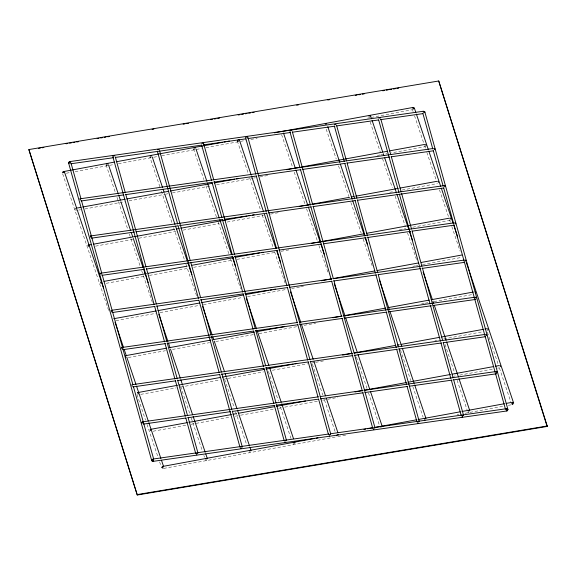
<?xml version="1.0" encoding="UTF-8"?>
<svg xmlns="http://www.w3.org/2000/svg" width="576" height="576" viewBox="0 0 576 576"><rect width="100%" height="100%" fill="white"/><g stroke="black" fill="none" stroke-linecap="round" stroke-linejoin="round"><path stroke-width="0.43" stroke-dasharray="2.88 2.16" d="M76.19 210.161L76.068 210.578L75.802 210.226M426.046 146.131L425.923 146.556L391.471 152.856M488.066 330.408L487.944 330.826L487.678 330.473M138.19 394.654L137.822 394.495M413.626 109.498L371.995 117.295M66.312 173.239L69.847 172.591M75.154 171.626L108.72 165.478M109.606 165.319L114.026 164.513M118.44 163.699L152.899 157.399M153.778 157.234L157.313 156.586M161.734 155.779L201.485 148.5M205.906 147.694L245.664 140.422M250.963 139.45L257.148 138.319M367.582 118.109L371.117 117.461M78.718 210.096L80.489 209.772M84.902 208.966L124.661 201.686M129.074 200.88L165.298 194.249M166.183 194.09L167.947 193.766M172.368 192.96L211.241 185.846M216.54 184.874L252.763 178.243M253.649 178.085L255.413 177.761M259.834 176.947L268.668 175.334M377.33 155.448L379.987 154.958M380.866 154.8L387.05 153.67M95.537 246.146L132.646 239.35M138.83 238.219L175.932 231.43M183.002 230.134L219.226 223.51M227.174 222.048L263.398 215.424M270.468 214.128L280.188 212.35M389.736 192.298L392.386 191.815M402.106 190.037L437.443 183.571M106.178 283.32L145.051 276.206M149.465 275.4L188.338 268.286M193.637 267.314L231.631 260.359M236.93 259.394L275.803 252.281M281.102 251.309L289.058 249.854M399.492 229.644L405.677 228.506M412.74 227.218L450.734 220.262M115.927 320.659L155.686 313.387M160.099 312.574L199.858 305.302M203.393 304.654L242.266 297.54M247.565 296.568L286.438 289.454M291.737 288.482L299.693 287.028M300.578 286.87L304.106 286.222M412.776 266.335L415.426 265.853M416.311 265.687L418.075 265.363M422.496 264.557L461.369 257.443M128.333 357.516L165.434 350.726M172.505 349.43L209.614 342.641M215.798 341.51L253.786 334.555M259.085 333.583L297.079 326.635M304.142 325.339L312.977 323.726M313.862 323.561L315.626 323.237M421.646 303.833L424.296 303.35M425.182 303.192L427.831 302.702M434.016 301.572L472.003 294.617M140.738 394.373L176.076 387.907M180.49 387.094L219.362 379.98M224.669 379.008L227.318 378.526M228.197 378.367L263.542 371.894M272.376 370.282L307.714 363.816M312.127 363.002L314.777 362.52M315.662 362.354L324.497 360.742M434.93 340.531L436.702 340.207M443.765 338.911L482.638 331.798M153.137 431.23L186.71 425.081M191.131 424.274L230.004 417.161M235.303 416.189L239.717 415.382M240.602 415.217L274.176 409.075M278.59 408.269L281.239 407.779M284.774 407.138L317.462 401.155M322.769 400.183L337.788 397.433M453.521 376.25L455.285 375.926M459.706 375.12L493.279 368.978M497.693 368.165L499.464 367.848M163.771 468.403L336.938 436.716M337.817 436.55L346.651 434.938M457.092 414.727L458.856 414.403M465.041 413.273L503.028 406.318M508.327 405.346L510.984 404.863M412.517 109.793L413.086 111.499M414.518 115.762L424.274 144.734M424.562 145.584L425.419 148.14M426.852 152.402L436.032 179.669M439.474 189.893L449.222 218.866M449.51 219.722L450.367 222.278M451.8 226.541L460.123 251.251M487.361 332.201L498.262 364.586M499.406 367.992L511.452 403.783M370.217 122.062L380.542 152.734M382.55 158.702L392.299 187.675M395.165 196.193L405.49 226.872M407.498 232.834L416.959 260.957M445.068 344.47L455.105 374.292M457.114 380.254L467.15 410.083M326.196 129.211L336.233 159.034M338.53 165.852L348.854 196.531M350.863 202.493L361.188 233.172M363.19 239.134L372.37 266.407M400.471 349.913L410.796 380.592M412.805 386.554L423.13 417.233M281.606 134.654L292.5 167.04M294.221 172.152L305.122 204.53M306.554 208.793L317.455 241.171M318.888 245.434L328.349 273.557M356.458 357.062L367.063 388.591M368.503 392.854L379.397 425.239M237.298 140.954L248.198 173.34M249.631 177.595L260.532 209.981M262.246 215.093L273.146 247.471M274.579 251.734L285.192 283.262M312.437 364.219L322.762 394.891M324.482 400.003L335.376 432.389M193.565 148.961L203.89 179.64M205.898 185.602L216.511 217.13M218.232 222.242L228.845 253.771M230.558 258.883L240.602 288.713M268.416 371.369L278.453 401.191M280.462 407.16L291.074 438.689M159.869 186.79L149.832 156.96A1.152 0.605 -18.6 0 0 151.286 157.09M161.309 191.052L172.202 223.43M173.635 227.693L184.536 260.071M185.969 264.334L196.582 295.862M224.683 379.368L234.151 407.491M235.584 411.754L246.478 444.132M106.106 164.966L115.567 193.09M117 197.345L118.145 200.758M118.433 201.607L127.901 229.73M129.334 233.993L140.227 266.371M141.667 270.634L143.1 274.896M143.388 275.746L152.561 303.012M180.67 386.525L189.842 413.791M191.275 418.054L202.176 450.432M203.897 455.544L204.466 457.25M62.683 173.88L108.857 311.076M136.966 394.582L145.57 420.149M147.002 424.411L157.896 456.79M159.617 461.902L161.05 466.164M74.722 209.282A1.152 0.943 9.2 0 1 74.858 208.937M238.752 141.084A1.152 0.605 -18.6 0 1 237.406 141.098M195.019 149.09A1.152 0.605 -18.6 0 1 193.673 149.105M294.754 443.606A1.152 0.605 -18.6 0 1 294.523 443.779M293.746 444.362A1.152 0.943 9.2 0 1 293.321 444.226M250.013 452.362A1.152 0.943 9.2 0 1 249.588 452.225M107.244 165.204A1.152 0.605 -18.6 0 1 106.085 164.794"/><path stroke-width="0.86" d="M512.856 404.338L512.417 402.307M28.872 149.558L137.275 495.014L547.128 426.442L547.2 425.981L438.725 80.986L28.872 149.558L137.275 495.014M438.725 80.986L547.128 426.442M423.504 111.406L424.015 112.471M63.144 171.662L114.494 162.086M162.374 466.502L314.438 438.494M162.958 468.511L162.475 466.301M412.999 107.64L413.597 108.684M423.598 111.204L69.559 161.633L69.473 162.648M506.606 408.73L506.995 410.954L152.95 461.383L152.698 459.137M151.812 459.691L152.525 459.302L152.878 461.347M116.258 161.762L222.278 142.358M224.042 142.034L225.814 141.71M227.578 141.386L229.349 141.062M274.406 132.818L413.107 107.431M76.536 208.152L80.957 207.346M82.721 207.022L125.129 199.26M126.9 198.936L168.422 191.34M170.186 191.016L212.594 183.254M214.358 182.93L234.684 179.215M236.448 178.891L238.212 178.567M286.805 169.675L300.06 167.249M301.824 166.925L387.526 151.243M389.29 150.919L424.627 144.454M88.056 245.174L91.591 244.526M93.362 244.202L174.636 229.327M176.407 229.003L179.057 228.521M180.821 228.197L247.082 216.065M248.854 215.748L250.618 215.424M252.389 215.1L254.153 214.776M299.21 206.532L309.809 204.588M311.58 204.264L349.567 197.309M351.331 196.992L353.988 196.502M355.752 196.178L398.16 188.417M399.924 188.093L437.033 181.303M103.997 281.383L146.405 273.622M148.169 273.298L187.042 266.184M191.462 265.37L233.87 257.609M235.634 257.292L259.488 252.922M261.252 252.598L263.023 252.274M311.616 243.382L321.329 241.603M323.1 241.279L364.622 233.683M366.386 233.359L449.438 218.16M113.746 318.722L156.154 310.961M157.925 310.637L199.447 303.034M201.211 302.71L243.619 294.955M245.39 294.631L268.358 290.426M270.122 290.102L271.894 289.778M273.658 289.454L275.422 289.13M321.365 280.721L331.085 278.942M332.849 278.618L374.371 271.022M377.028 270.54L418.55 262.937M421.2 262.454L461.837 255.017M126.151 355.572L166.795 348.134M169.445 347.652L210.967 340.056M213.617 339.566L254.254 332.129M256.903 331.646L284.292 326.635M332.885 317.743L341.719 316.123M344.369 315.641L385.891 308.038M388.548 307.555L429.185 300.118M431.834 299.628L473.357 292.032M137.671 392.594L177.43 385.315M179.194 384.991L220.716 377.395M222.487 377.071L264.895 369.31M266.659 368.986L293.162 364.133M294.934 363.809L296.698 363.485M342.641 355.082L352.354 353.304M354.125 352.98L395.647 345.377M397.411 345.053L399.182 344.729M400.946 344.412L439.819 337.291M441.59 336.974L483.113 329.371M484.877 329.047L486.648 328.723M150.962 429.286L187.178 422.654M188.95 422.33L231.358 414.569M233.122 414.245L236.657 413.604M238.421 413.28L274.644 406.649M276.415 406.325L305.568 400.99M355.039 391.932L362.995 390.478M364.759 390.154L406.282 382.558M408.053 382.234L450.461 374.472M452.225 374.148L493.747 366.552M495.511 366.228L499.046 365.58M316.202 438.17L317.974 437.846M363.91 429.437L365.681 429.113M367.445 428.789L372.744 427.817M374.515 427.5L416.923 419.738M418.687 419.414L460.21 411.811M461.974 411.487L504.382 403.726M506.153 403.409L511.452 402.437M38.556 148.385L40.334 148.09M42.106 147.787L43.884 147.492M66.06 143.784L67.831 143.482M69.61 143.186L71.381 142.891M73.159 142.596L74.93 142.301M76.702 141.998L78.48 141.703M97.106 138.586L98.885 138.29M100.656 137.995L102.434 137.693M104.206 137.398L105.977 137.102M107.755 136.807L109.526 136.512M152.107 129.384L153.886 129.089M183.161 124.186L184.932 123.89M186.71 123.595L188.482 123.3M210.658 119.585L212.436 119.29M214.207 118.994L215.986 118.699M217.757 118.397L219.535 118.102M238.162 114.984L239.933 114.689M241.711 114.394L243.482 114.098M245.261 113.796L247.032 113.501M248.81 113.206L250.582 112.91M252.353 112.608L254.131 112.313M296.712 105.192L298.483 104.89M327.758 99.994L329.537 99.698M355.262 95.393L357.034 95.098M358.812 94.802L360.583 94.5M362.362 94.205L364.133 93.91M382.766 90.792L384.538 90.497M386.309 90.194L388.087 89.899M389.858 89.604L391.637 89.309M393.408 89.014L395.186 88.711M396.958 88.416L398.729 88.121M137.347 494.561L547.2 425.981M70.776 163.786L113.472 157.709M115.25 157.45L201.542 145.159M203.321 144.907L246.017 138.823M247.795 138.571L290.498 132.487M292.277 132.235L334.973 126.158M336.751 125.899L378.562 119.945M380.34 119.693L423.036 113.609M79.942 198.821L433.094 148.514M81.158 200.974L123.854 194.89M125.633 194.638L211.925 182.347M213.703 182.095L256.399 176.011M258.178 175.759L300.881 169.675M302.659 169.423L345.355 163.339M347.134 163.087L389.837 157.003M391.615 156.751L433.418 150.797M90.324 236.002L310.932 204.581M312.71 204.329L444.37 185.573M91.541 238.154L134.244 232.07M136.022 231.818L177.826 225.864M179.611 225.612L222.307 219.528M224.086 219.276L266.782 213.192M268.56 212.94L311.263 206.856M313.042 206.604L355.738 200.52M357.516 200.268L443.808 187.978M100.706 273.19L453.859 222.883M101.923 275.335L144.626 269.258M146.405 268.999L232.69 256.709M234.468 256.457L277.164 250.38M278.95 250.121L321.646 244.044M323.424 243.785L366.12 237.708M367.898 237.456L410.602 231.372M412.38 231.12L454.19 225.158M111.982 310.241L331.704 278.95M333.482 278.69L464.242 260.064M112.306 312.523L155.009 306.439M156.787 306.187L198.598 300.233M200.376 299.981L243.072 293.897M244.85 293.645L287.554 287.561M289.332 287.309L332.028 281.225M333.806 280.973L376.502 274.889M378.288 274.637L420.984 268.553M422.762 268.301L464.573 262.346M121.478 347.551L297.605 322.466M299.383 322.214L342.086 316.13M343.865 315.878L474.624 297.252M122.695 349.704L165.391 343.62M167.17 343.368L253.454 331.078M255.233 330.826L297.936 324.742M299.714 324.49L342.41 318.406M344.189 318.154L386.892 312.07M388.67 311.818L431.366 305.741M433.145 305.482L475.841 299.405M132.746 384.61L352.469 353.311M354.247 353.059L485.014 334.433M133.078 386.892L175.774 380.808M177.552 380.556L219.362 374.594M221.141 374.342L263.837 368.266M265.615 368.006L308.318 361.93M310.097 361.67L352.793 355.594M354.571 355.342L397.274 349.258M399.053 349.006L441.749 342.922M443.527 342.67L485.338 336.715M142.243 421.92L318.37 396.835M320.155 396.576L362.851 390.499M364.63 390.24L495.396 371.614M143.46 424.073L186.156 417.989M187.934 417.737L230.638 411.653M232.416 411.401L274.219 405.446M276.005 405.194L318.701 399.11M320.479 398.858L363.175 392.774M364.954 392.522L407.657 386.438M409.435 386.186L452.131 380.102M453.91 379.85L496.613 373.766M153.511 458.978L328.759 434.016M330.538 433.764L373.234 427.68M375.012 427.428L505.778 408.802M506.578 409.687L507.161 410.35A1.152 0.612 -15.6 0 0 507.946 409.651A1.152 0.612 -15.6 0 0 507.355 409.154L506.462 409.291A1.152 0.612 -15.6 0 0 506.182 409.428M63.252 171.461L63.742 172.714M131.861 384.739L132.3 386.316M69.559 161.633L69.977 162.9M506.995 410.954L506.686 410.321M425.592 144.324L426.002 145.541M437.998 181.181L438.408 182.398M450.396 218.03L450.806 219.247M475.207 291.744L475.618 292.961M487.613 328.601L488.016 329.818M500.011 365.45L500.422 366.667M75.737 208.354L76.147 209.57M88.142 245.203L88.553 246.42M100.541 282.06L100.951 283.277M125.352 355.774L125.762 356.99M137.75 392.623L138.161 393.84M150.156 429.48L150.566 430.697M434.052 148.428L434.398 149.652M444.442 185.609L444.78 186.833M454.824 222.79L455.162 224.021M465.206 259.978L465.545 261.202M475.589 297.158L475.934 298.39M485.971 334.339L486.317 335.57M496.354 371.527L496.721 373.068M80.014 198.857L80.359 200.081M90.396 236.038L90.742 237.269M100.778 273.218L101.124 274.45M111.161 310.406L111.535 311.947M121.543 347.587L121.889 348.818M142.315 421.956L142.654 423.18M414.374 108.13L415.807 112.392M416.383 114.098L428.429 149.89M428.998 151.589L440.755 186.53M441.331 188.23L453.089 223.171M453.665 224.878L457.675 236.801M466.279 262.368L513.598 402.97M371.534 118.75L370.67 116.194A1.152 0.605 -18.6 0 0 370.57 116.05M372.103 120.456L382.716 151.985M383.292 153.684L383.861 155.39M384.725 157.946L396.482 192.888M397.051 194.587L408.816 229.529M409.385 231.235L412.538 240.602M423.151 272.131L432.331 299.405M432.9 301.104L433.764 303.667M434.333 305.366L446.098 340.308M446.666 342.007L458.424 376.949M459 378.655L469.613 410.184M327.802 126.756L339.847 162.54M340.416 164.246L352.174 199.188M352.75 200.887L364.507 235.829M365.083 237.528L367.373 244.346M379.418 280.138L389.455 309.96M390.031 311.666L401.789 346.608M402.365 348.307L414.122 383.249M414.691 384.948L425.88 418.183M283.493 133.049L295.538 168.84M296.114 170.546L307.872 205.481M308.441 207.187L320.198 242.129M320.774 243.828L324.216 254.059M334.253 283.882L345.154 316.26M345.722 317.966L357.48 352.901M358.056 354.607L369.814 389.549M370.39 391.248L382.147 426.19M239.76 141.055L251.23 175.14M251.806 176.846L263.563 211.781M264.427 214.337L275.897 248.429M276.754 250.985L280.483 262.058M290.52 291.881L300.845 322.56M301.421 324.266L313.178 359.201M314.035 361.757L325.512 395.849M326.369 398.405L337.838 432.49M196.027 149.062L206.928 181.44M207.497 183.146L219.262 218.081M219.83 219.787L231.588 254.722M232.164 256.428L235.606 266.652M246.218 298.181L256.543 328.86M257.112 330.566L268.87 365.501M269.446 367.207L281.203 402.142M281.779 403.848L293.537 438.79M294.394 441.346L294.97 443.045M152.294 157.061L162.619 187.74M163.195 189.446L164.052 192.002M164.628 193.702L174.953 224.381M175.529 226.087L187.286 261.022M187.855 262.728L191.873 274.658M202.486 306.187L212.234 335.16M212.81 336.866L213.667 339.422M214.243 341.122L224.568 371.801M225.137 373.507L226.001 376.063M226.577 377.77L236.894 408.442M237.47 410.148L249.516 445.939M250.092 447.646L250.949 450.202M108.562 165.067L118.318 194.04M118.886 195.746L120.326 200.002M120.895 201.708L130.644 230.681M131.22 232.387L132.653 236.65M133.229 238.349L142.978 267.322M143.554 269.028L148.14 282.665M158.753 314.194L167.926 341.46M168.502 343.166L169.934 347.422M170.51 349.128L180.259 378.101M180.835 379.807L182.268 384.07M182.844 385.769L192.593 414.742M193.169 416.448L205.207 452.239M205.783 453.938L207.216 458.201M64.548 172.217L76.594 208.008M77.162 209.714L103.55 288.108M115.02 322.193L123.624 347.76M124.2 349.459L126.202 355.428M126.778 357.134L135.958 384.401M136.526 386.107L148.284 421.042M148.86 422.748L160.906 458.539M161.482 460.238L163.483 466.207M424.836 111.953L507.902 409.421M422.906 113.544L432.806 148.997M433.289 150.732L443.189 186.185M443.671 187.913L453.571 223.366M454.054 225.094L505.49 409.284M380.851 119.182L390.751 154.634M391.234 156.362L401.134 191.815M401.616 193.543L411.516 228.996M411.998 230.731L421.898 266.184M422.381 267.912L442.67 340.553M443.153 342.281L453.053 377.734M453.535 379.462L463.435 414.914M378.648 119.851L398.93 192.485M399.42 194.213L430.085 304.034M430.567 305.77L440.467 341.222M440.95 342.95L450.85 378.403M451.332 380.131L461.232 415.584M336.593 125.482L346.493 160.934M346.975 162.662L356.882 198.122M357.365 199.85L367.265 235.303M367.747 237.031L377.647 272.484M378.13 274.219L398.412 346.853M398.894 348.581L419.177 421.222M334.397 126.151L344.297 161.604M344.779 163.339L354.679 198.792M355.162 200.52L365.062 235.973M365.544 237.701L375.444 273.154M375.926 274.889L385.826 310.342M386.309 312.07L396.209 347.522M396.691 349.25L406.591 384.71M407.081 386.438L416.981 421.891M292.342 131.789L312.624 204.422M313.106 206.15L333.389 278.791M333.871 280.519L354.154 353.16M354.643 354.888L374.926 427.522M290.138 132.458L300.038 167.911M300.521 169.639L310.421 205.092M310.903 206.82L320.803 242.28M321.293 244.008L331.193 279.461M331.675 281.189L341.575 316.642M342.058 318.377L362.34 391.01M362.822 392.738L372.722 428.191M247.846 137.225L309.902 359.46M310.385 361.188L330.667 433.829M245.887 138.758L255.787 174.211M256.27 175.946L266.17 211.399M266.652 213.127L276.552 248.58M277.034 250.308L286.934 285.768M287.417 287.496L297.317 322.949M297.799 324.677L307.699 360.13M308.182 361.858L318.082 397.318M318.564 399.046L328.464 434.498M203.587 143.532L213.732 179.849M214.214 181.577L234.497 254.218M234.979 255.946L255.262 328.579M255.744 330.314L265.644 365.767M266.126 367.495L276.026 402.948M276.516 404.676L286.416 440.129M201.629 145.066L211.529 180.518M212.011 182.246L221.911 217.699M222.394 219.427L232.294 254.887M232.776 256.615L242.676 292.068M243.166 293.796L253.066 329.249M253.548 330.984L263.448 366.437M263.93 368.165L273.83 403.618M274.313 405.346L284.213 440.806M159.574 150.696L190.238 260.518M190.721 262.246L200.628 297.698M201.11 299.434L211.01 334.886M211.493 336.614L221.393 372.067M221.875 373.795L231.775 409.255M232.258 410.983L242.158 446.436M157.378 151.366L177.66 224.006M178.142 225.734L198.425 298.375M198.907 300.103L219.19 372.737M219.672 374.465L239.954 447.106M115.322 157.003L125.222 192.456M125.705 194.184L145.987 266.825M146.47 268.553L156.37 304.006M156.852 305.734L166.752 341.186M167.234 342.922L177.134 378.374M177.617 380.102L187.517 415.555M187.999 417.283L197.899 452.736M112.874 156.809L154.166 304.675M154.649 306.403L164.549 341.856M165.038 343.591L174.938 379.044M175.421 380.772L185.321 416.225M185.803 417.953L195.703 453.413M71.064 163.303L80.964 198.756M81.446 200.491L101.729 273.125M102.211 274.853L132.883 384.674M133.366 386.402L153.648 459.043M68.652 163.174L151.718 460.634M511.898 403.049A1.152 0.605 -18.6 0 1 512.179 402.898L513.058 402.732A1.152 0.605 -18.6 0 1 513.641 403.207M161.582 467.633A1.152 0.605 -18.6 0 1 162.36 466.913L163.238 466.762A1.152 0.605 -18.6 0 1 163.483 466.812M412.675 108.209A1.152 0.605 -18.6 0 1 412.956 108.058L413.834 107.892A1.152 0.605 -18.6 0 1 414.418 108.367M62.359 172.793A1.152 0.605 -18.6 0 1 63.137 172.073L64.015 171.922A1.152 0.605 -18.6 0 1 64.44 172.073M512.41 404.345A1.152 0.943 9.2 0 1 511.985 404.208M368.942 116.208A1.152 0.605 -18.6 0 1 370.382 115.949M468.166 411.048A1.152 0.605 -18.6 0 1 469.793 410.89M468.677 412.344A1.152 0.943 9.2 0 1 468.252 412.207M424.433 419.054A1.152 0.605 -18.6 0 1 425.88 418.788M325.21 124.214A1.152 0.605 -18.6 0 1 326.65 123.948M424.944 420.35A1.152 0.943 9.2 0 1 424.519 420.214M380.7 427.061A1.152 0.605 -18.6 0 1 381.607 426.744M336.528 435.794A1.152 0.605 -18.6 0 1 336.586 435.434M336.967 435.06A1.152 0.605 -18.6 0 1 338.414 434.801M237.514 140.4A1.152 0.605 -18.6 0 1 239.191 139.961M239.371 140.062A1.152 0.605 -18.6 0 1 239.472 140.206M293.242 443.066A1.152 0.605 -18.6 0 1 294.682 442.8M194.011 148.226A1.152 0.605 -18.6 0 1 195.458 147.96M249.509 451.073A1.152 0.605 -18.6 0 1 250.949 450.806M150.278 156.226A1.152 0.605 -18.6 0 1 151.726 155.966M205.776 459.072A1.152 0.605 -18.6 0 1 207.216 458.806M106.546 164.232A1.152 0.605 -18.6 0 1 108.173 164.074M206.287 460.368A1.152 0.943 9.2 0 1 205.855 460.231M506.642 410.738A1.152 0.943 9.2 0 1 506.225 410.587M506.57 408.874A1.152 0.943 9.2 0 1 507.758 409.306M153.439 460.627A1.152 0.612 -15.6 0 1 153.158 460.764L152.266 460.901A1.152 0.612 -15.6 0 1 151.675 460.404A1.152 0.612 -15.6 0 1 152.46 459.706L153.346 459.59A1.152 0.612 -15.6 0 1 153.598 459.648M152.604 461.167A1.152 0.943 9.2 0 1 151.675 460.404M496.634 371.7A1.152 0.943 9.2 0 1 497.052 371.851M141.271 422.849A1.152 0.943 9.2 0 1 141.43 422.51M486.252 334.519A1.152 0.943 9.2 0 1 486.994 334.944M475.862 297.338A1.152 0.943 9.2 0 1 476.287 297.49M465.898 260.302A1.152 0.943 9.2 0 1 466.229 260.575M455.515 223.121A1.152 0.943 9.2 0 1 455.846 223.387M99.742 274.111A1.152 0.943 9.2 0 1 99.9 273.773M445.133 185.94A1.152 0.943 9.2 0 1 445.464 186.206M434.75 148.752A1.152 0.943 9.2 0 1 435.082 149.026M424.757 112.45A1.152 0.612 -15.6 0 0 424.289 111.686L423.396 111.823A1.152 0.612 -15.6 0 0 423.115 111.96M69.199 163.433A1.152 0.612 -15.6 0 1 68.609 162.936A1.152 0.943 9.2 0 1 69.055 161.971M68.609 162.936A1.152 0.612 -15.6 0 1 69.394 162.238L70.279 162.122A1.152 0.612 -15.6 0 1 70.718 162.288M462.629 416.736A1.152 0.612 -15.6 0 1 462.312 416.779M461.923 415.728A1.152 0.612 -15.6 0 1 463.385 415.519M378.857 118.26A1.152 0.612 -15.6 0 1 380.318 118.058M462.391 417.046A1.152 0.943 9.2 0 1 461.974 416.894M418.054 423.086A1.152 0.612 -15.6 0 1 417.758 423.079M417.665 422.035A1.152 0.612 -15.6 0 1 419.126 421.826M334.606 124.567A1.152 0.612 -15.6 0 1 336.067 124.358M418.133 423.346A1.152 0.943 9.2 0 1 417.715 423.194M373.414 428.335A1.152 0.612 -15.6 0 1 374.875 428.126M289.958 131.227A1.152 0.612 -15.6 0 1 290.117 131.04M290.347 130.867A1.152 0.612 -15.6 0 1 291.809 130.666M373.882 429.653A1.152 0.943 9.2 0 1 373.464 429.502M329.155 434.642A1.152 0.612 -15.6 0 1 330.617 434.434M245.628 137.722A1.152 0.612 -15.6 0 1 245.858 137.34M246.089 137.174A1.152 0.612 -15.6 0 1 247.738 137.074M329.623 435.953A1.152 0.943 9.2 0 1 329.206 435.802M201.838 143.474A1.152 0.612 -15.6 0 1 203.486 143.381M284.904 440.942A1.152 0.612 -15.6 0 1 286.366 440.741M285.372 442.26A1.152 0.943 9.2 0 1 284.947 442.109M240.646 447.25A1.152 0.612 -15.6 0 1 242.294 447.149M157.579 149.782A1.152 0.612 -15.6 0 1 159.228 149.681M241.114 448.56A1.152 0.943 9.2 0 1 240.696 448.409M196.394 453.55A1.152 0.612 -15.6 0 1 197.856 453.348M113.098 156.254A1.152 0.612 -15.6 0 1 114.79 155.88M196.855 454.867A1.152 0.943 9.2 0 1 196.438 454.716M113.004 155.923A1.152 0.943 9.2 0 1 113.306 155.664"/></g></svg>
